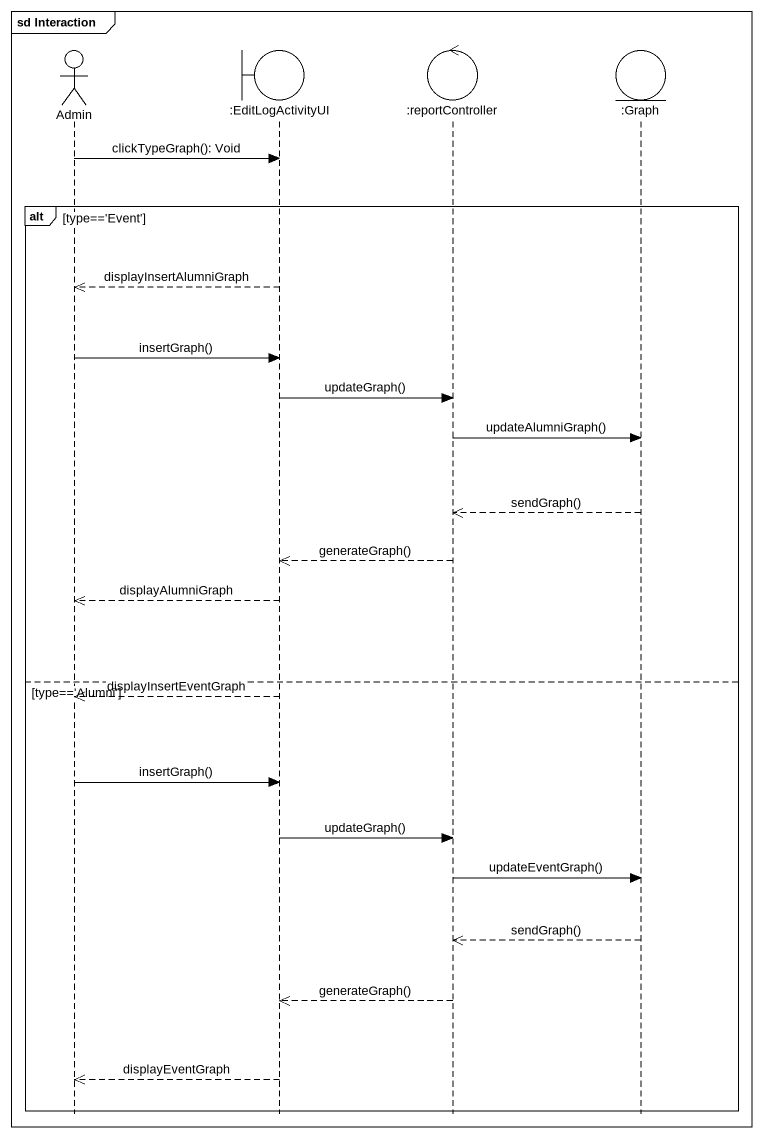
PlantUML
@startuml
mainframe sd Interaction
hide footbox
actor Admin
boundary ":EditLogActivityUI" as EditLogActivityUI
control ":reportController" as reportController
entity ":Graph" as Graph

Admin -> EditLogActivityUI : clickTypeGraph(): Void
alt type=='Event'
  EditLogActivityUI -->> Admin : displayInsertAlumniGraph
  Admin -> EditLogActivityUI : insertGraph()
  EditLogActivityUI -> reportController : updateGraph()
  reportController -> Graph : updateAlumniGraph()
  Graph -->> reportController : sendGraph()
  reportController -->> EditLogActivityUI : generateGraph()
  EditLogActivityUI -->> Admin : displayAlumniGraph
else type=='Alumni'
  EditLogActivityUI -->> Admin : displayInsertEventGraph
  Admin -> EditLogActivityUI : insertGraph()
  EditLogActivityUI -> reportController : updateGraph()
  reportController -> Graph : updateEventGraph()
  Graph -->> reportController : sendGraph()
  reportController -->> EditLogActivityUI : generateGraph()
  EditLogActivityUI -->> Admin : displayEventGraph
end
@enduml
